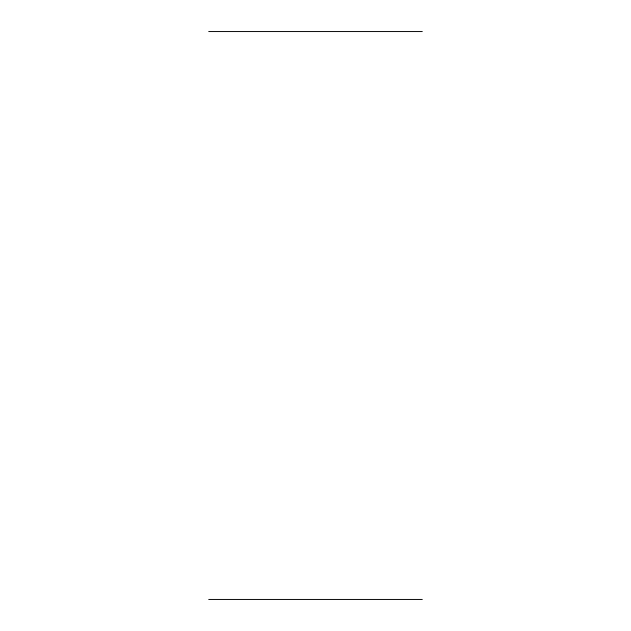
<?xml version="1.0" encoding="UTF-8"?>
<svg xmlns="http://www.w3.org/2000/svg" width="631" height="631" viewBox="0 0 631 631"><rect width="100%" height="100%" fill="white"/><g stroke="black" fill="none" stroke-linecap="round" stroke-linejoin="round"><path stroke-width="0.95" d="M208.719 31.55L422.281 31.55M208.719 599.45L422.281 599.45"/></g></svg>
